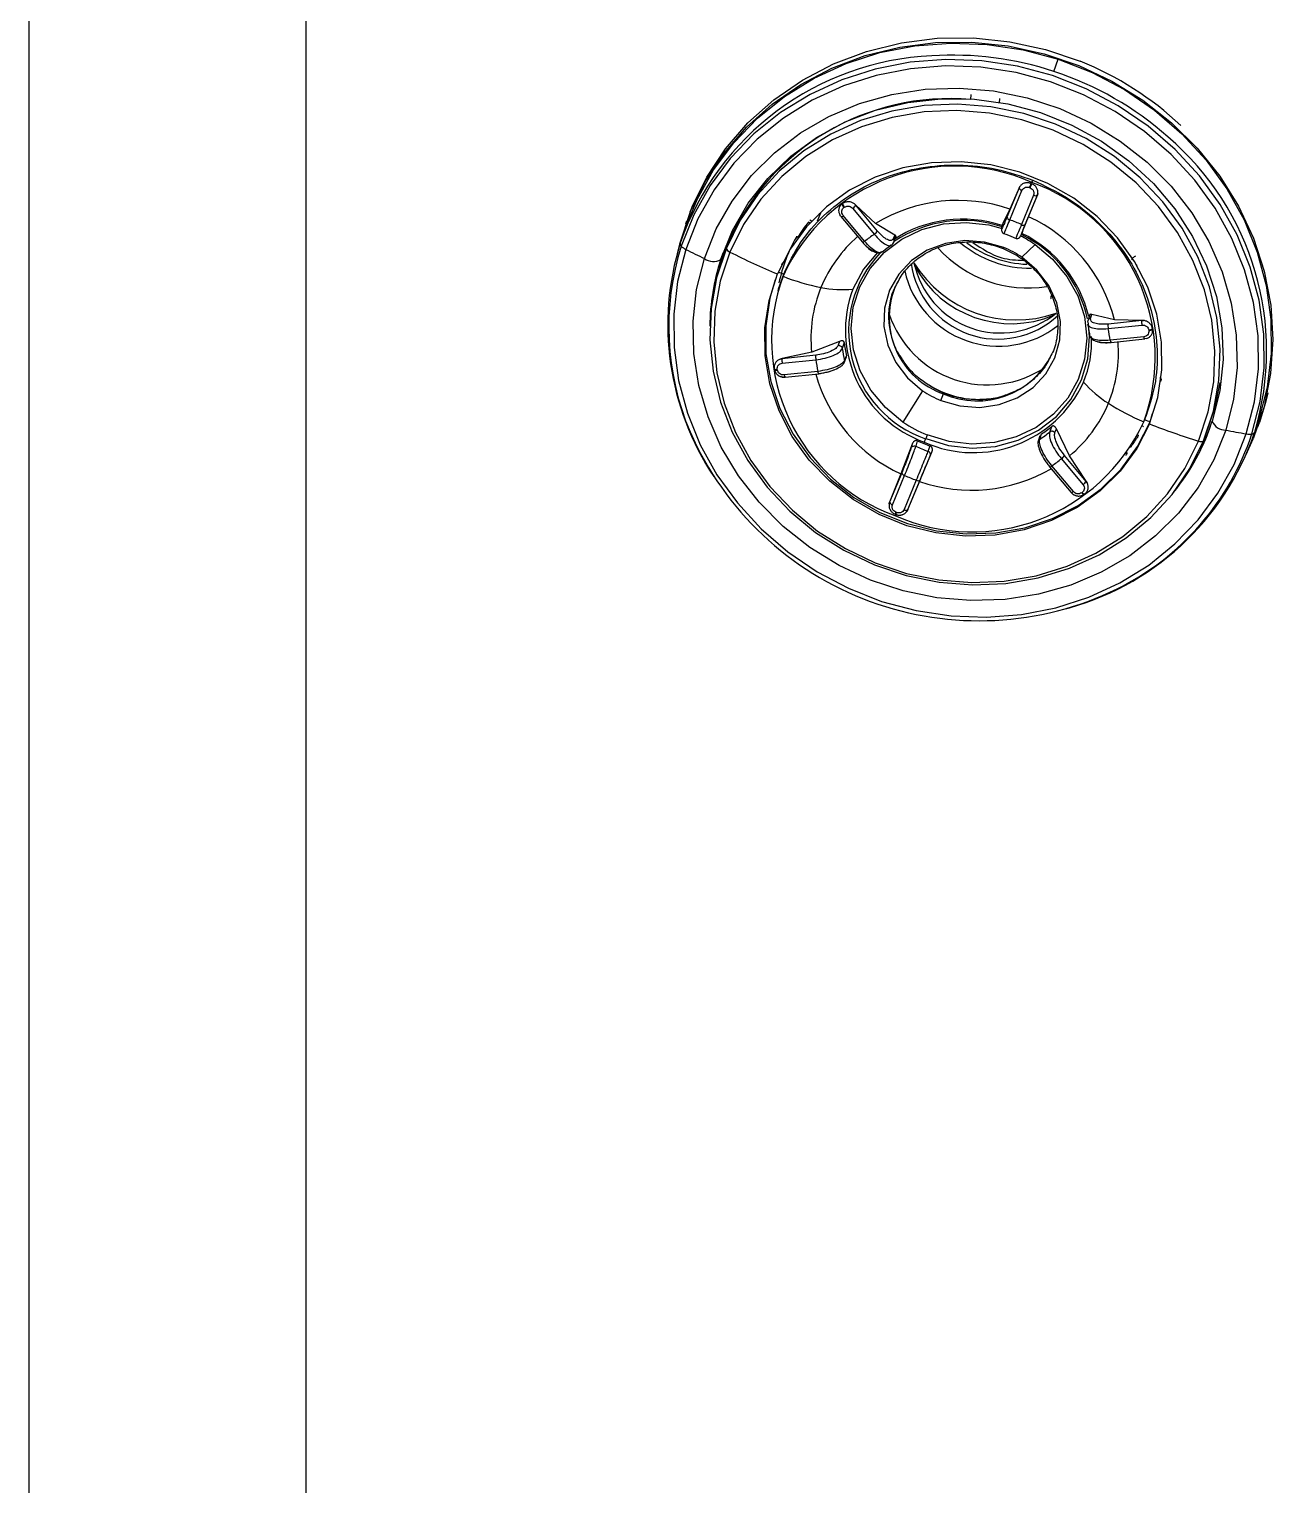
# Model space of a CAD drawing. Extents: x 943 to 1030, y 781 to 934.
# Drawn here: x 1010.348 to 1014.445, y 837.47 to 842.266 of the extents above; entities that cross this region are included whole.
import ezdxf

# ---------------------------------------------------------------- set-up
doc = ezdxf.new("R2010")
doc.units = 0
doc.header["$MEASUREMENT"] = 0
doc.layers.add('1', color=4, linetype='Continuous')

# ---------------------------------------------------------------- blocks, each defined once
blk = doc.blocks.new('AIRA')
at = {"layer": '1', "color": 3, "linetype": 'Continuous', "lineweight": 25}
for p, q in [((70.5465, 38.9603), (70.5608, 39.0005)), ((70.2726, 38.8678), (70.2739, 38.8846)), ((70.3672, 38.8711), (70.3662, 38.8571)), ((70.4316, 38.5769), (70.3917, 38.4799)), ((70.4316, 38.5772), (70.4012, 38.5068)), ((70.4012, 38.4714), (70.4411, 38.5684)), ((70.4342, 38.5818), (70.4316, 38.5772)), ((70.4316, 38.5769), (70.4342, 38.5818)), ((70.4316, 38.5772), (70.4316, 38.5769)), ((70.4663, 38.5779), (70.4681, 38.5771)), ((70.4716, 38.5912), (70.4735, 38.5905)), ((70.4741, 38.5947), (70.4767, 38.602)), ((70.4935, 38.558), (70.4919, 38.5526)), ((70.492, 38.5528), (70.4935, 38.558)), ((69.8487, 38.524), (69.8503, 38.5251)), ((69.8548, 38.5118), (69.8563, 38.513)), ((69.8838, 38.5091), (69.9548, 38.4239)), ((69.8945, 38.52), (69.8901, 38.5239)), ((69.8901, 38.5239), (69.8943, 38.5197)), ((69.8943, 38.5197), (69.8945, 38.52)), ((69.9653, 38.4346), (69.8943, 38.5197)), ((69.9589, 38.4597), (69.8945, 38.52)), ((70.4795, 38.5529), (70.4396, 38.4559)), ((70.452, 38.4556), (70.4919, 38.5526)), ((70.463, 38.4818), (70.492, 38.5528)), ((70.4919, 38.5526), (70.492, 38.5528)), ((69.3366, 38.4672), (69.3332, 38.4577)), ((69.3519, 38.5073), (69.3485, 38.4975)), ((69.7424, 38.461), (69.738, 38.464)), ((69.7477, 38.4667), (69.7427, 38.47)), ((69.7772, 38.494), (69.7665, 38.4666)), ((69.7753, 38.4892), (69.772, 38.4913)), ((69.8443, 38.4837), (69.841, 38.4885)), ((69.8444, 38.4828), (69.9154, 38.3976)), ((69.923, 38.401), (69.852, 38.4861)), ((70.4012, 38.5068), (70.3783, 38.4593)), ((70.4435, 38.433), (70.463, 38.4818)), ((69.337, 38.4564), (69.3227, 38.4162)), ((69.7026, 38.4142), (69.7036, 38.4136)), ((70.0221, 38.4214), (69.9589, 38.4597)), ((70.0221, 38.4214), (70.0172, 38.409)), ((70.0187, 38.3976), (70.026, 38.4162)), ((70.3781, 38.4588), (70.3745, 38.446)), ((70.3749, 38.447), (70.3783, 38.4593)), ((70.4435, 38.433), (70.4384, 38.4214)), ((69.4724, 38.3941), (69.449, 38.3284)), ((69.4675, 38.3779), (69.4724, 38.3941)), ((70.4411, 38.3481), (70.4842, 38.39)), ((69.449, 38.3284), (69.4442, 38.3123)), ((69.4489, 38.3412), (69.4496, 38.3433)), ((69.4559, 38.3616), (69.4496, 38.3433)), ((69.6499, 38.3233), (69.6533, 38.3315)), ((69.9751, 38.3638), (69.9771, 38.364)), ((70.821, 38.3233), (70.8191, 38.3227)), ((69.639, 38.2446), (69.6563, 38.2929)), ((69.639, 38.2446), (69.6368, 38.2375)), ((70.6578, 38.1341), (70.659, 38.1285)), ((70.6613, 38.145), (70.6638, 38.1529)), ((70.6674, 38.1468), (70.6714, 38.1595)), ((70.7461, 38.1422), (70.6714, 38.1595)), ((70.8358, 38.1401), (70.7249, 38.1283)), ((70.8359, 38.1403), (70.7461, 38.1422)), ((70.8359, 38.1403), (70.8358, 38.1401)), ((70.8358, 38.1401), (70.8418, 38.1401)), ((70.8418, 38.1401), (70.8359, 38.1403)), ((70.6649, 38.0869), (70.6666, 38.085)), ((70.7253, 38.1132), (70.8362, 38.125)), ((70.8428, 38.0865), (70.7319, 38.0747)), ((70.7346, 38.0672), (70.8455, 38.079)), ((70.8519, 38.0809), (70.8461, 38.0797)), ((70.8586, 38.1088), (70.8589, 38.1069)), ((70.8712, 38.1134), (70.8715, 38.1115)), ((69.7485, 38.0361), (69.6511, 38.0143)), ((69.84, 38.0711), (69.7485, 38.0361)), ((69.84, 38.0711), (69.8358, 38.0583)), ((69.8555, 38.0669), (69.8494, 38.0481)), ((69.6511, 38.0143), (69.6452, 38.0128)), ((69.6452, 38.0128), (69.651, 38.014)), ((69.7619, 38.0258), (69.651, 38.014)), ((69.651, 38.014), (69.6511, 38.0143)), ((69.6514, 37.9989), (69.7623, 38.0107)), ((69.8562, 38.0029), (69.8624, 38.0186)), ((69.8563, 38.0075), (69.8628, 38.024)), ((69.6251, 37.9808), (69.6255, 37.9789)), ((69.6356, 37.9767), (69.6353, 37.9786)), ((69.6613, 37.9536), (69.6553, 37.9535)), ((69.7689, 37.9723), (69.658, 37.9605)), ((69.6608, 37.9529), (69.7716, 37.9647)), ((70.1138, 37.9085), (70.049, 37.8055)), ((70.5326, 37.7725), (70.5398, 37.7909)), ((70.8438, 37.8097), (70.8466, 37.8166)), ((70.8608, 37.7992), (70.8633, 37.8062)), ((70.8633, 37.8062), (70.8712, 37.8332)), ((71.2004, 37.7506), (71.2147, 37.7908)), ((71.2219, 37.8122), (71.2147, 37.7908)), ((71.2183, 37.7895), (71.2233, 37.8035)), ((70.0965, 37.7437), (70.0913, 37.7256)), ((70.5002, 37.7598), (70.4949, 37.7426)), ((70.5043, 37.7653), (70.499, 37.7483)), ((70.5495, 37.7704), (70.5544, 37.7829)), ((70.5975, 37.6937), (70.5544, 37.7829)), ((70.8213, 37.7549), (70.8189, 37.7564)), ((70.8245, 37.7619), (70.8225, 37.7632)), ((71.0459, 37.7595), (71.0396, 37.744)), ((71.1798, 37.698), (71.203, 37.7496)), ((70.0791, 37.7323), (70.0422, 37.6346)), ((70.0791, 37.7323), (70.0756, 37.72)), ((70.104, 37.6096), (70.1442, 37.7061)), ((70.1318, 37.7092), (70.1393, 37.7265)), ((70.1392, 37.6944), (70.1442, 37.7061)), ((70.6528, 37.61), (70.5818, 37.6951)), ((70.6529, 37.6103), (70.5975, 37.6937)), ((70.7843, 37.6952), (70.7869, 37.7043)), ((70.5318, 37.6582), (70.6028, 37.573)), ((70.6104, 37.5764), (70.5394, 37.6615)), ((70.5712, 37.6845), (70.6422, 37.5993)), ((70.0451, 37.638), (70.0052, 37.5411)), ((70.0422, 37.6346), (70.0053, 37.5414)), ((70.0147, 37.5326), (70.0546, 37.6295)), ((70.093, 37.614), (70.0531, 37.5171)), ((70.0655, 37.5168), (70.1054, 37.6137)), ((70.0657, 37.517), (70.104, 37.6096)), ((70.6529, 37.6103), (70.6528, 37.61)), ((70.6528, 37.61), (70.6561, 37.6051)), ((70.6561, 37.6051), (70.6529, 37.6103)), ((70.6394, 37.5736), (70.6379, 37.5725)), ((70.6463, 37.5671), (70.6478, 37.5683)), ((70.0053, 37.5414), (70.0037, 37.5357)), ((70.0037, 37.5357), (70.0052, 37.5411)), ((70.0052, 37.5411), (70.0053, 37.5414)), ((70.0279, 37.5076), (70.0261, 37.5084)), ((70.0629, 37.5118), (70.0657, 37.517)), ((70.0655, 37.5168), (70.0629, 37.5118)), ((70.0657, 37.517), (70.0655, 37.5168)), ((70.0231, 37.5016), (70.025, 37.5009))]:
    blk.add_line(p, q, dxfattribs=at)
at = {"layer": '1', "color": 3, "linetype": 'Continuous', "lineweight": 25, "flags": 128}
for points in [[(69.337, 38.4564), (69.371, 38.5384), (69.4254, 38.6358), (69.4923, 38.7257), (69.5705, 38.8069), (69.6591, 38.878), (69.7566, 38.9382), (69.8618, 38.9865), (69.9729, 39.0222), (70.0885, 39.0448), (70.2068, 39.0539), (70.3261, 39.0495), (70.4447, 39.0316), (70.5608, 39.0005)], [(69.3485, 38.4975), (69.3977, 38.598), (69.4598, 38.6916), (69.5337, 38.7768), (69.6185, 38.8526), (69.7128, 38.9177), (69.8153, 38.9712), (69.9246, 39.0124), (70.039, 39.0406), (70.1568, 39.0554), (70.2764, 39.0567), (70.396, 39.0443), (70.5138, 39.0185), (70.6281, 38.9797), (70.7373, 38.9284), (70.8398, 38.8653), (70.9341, 38.7915), (71.0187, 38.7078), (71.0925, 38.6157), (71.1544, 38.5164), (71.2035, 38.4114), (71.2391, 38.3021), (71.2606, 38.1903), (71.2677, 38.0775), (71.2604, 37.9654), (71.2388, 37.8555), (71.203, 37.7496)], [(69.3535, 38.5116), (69.4027, 38.612), (69.4647, 38.7056), (69.5387, 38.7909), (69.6234, 38.8666), (69.7178, 38.9317), (69.8203, 38.9852), (69.9296, 39.0264), (70.044, 39.0546), (70.1618, 39.0695), (70.2814, 39.0707), (70.401, 39.0584), (70.5188, 39.0326), (70.6331, 38.9937)], [(71.1987, 37.7662), (71.2259, 37.8735), (71.2391, 37.9837), (71.238, 38.0953), (71.2226, 38.2065), (71.1931, 38.3159), (71.15, 38.4217), (71.0939, 38.5225), (71.0257, 38.6168), (70.9462, 38.7032), (70.8568, 38.7804), (70.7586, 38.8474), (70.6531, 38.9031), (70.5419, 38.9467), (70.4265, 38.9777), (70.3087, 38.9954), (70.1902, 38.9998), (70.0727, 38.9907), (69.9579, 38.9682), (69.8475, 38.9328), (69.743, 38.8848), (69.6461, 38.825), (69.5582, 38.7543), (69.4804, 38.6738), (69.414, 38.5844), (69.3599, 38.4877), (69.319, 38.385)], [(70.5608, 39.0005), (70.6728, 38.9566), (70.7789, 38.9005), (70.8778, 38.8331), (70.9678, 38.7553), (71.0478, 38.6684), (71.1165, 38.5735), (71.173, 38.472), (71.2163, 38.3655), (71.246, 38.2554), (71.2615, 38.1434), (71.2626, 38.0311), (71.2494, 37.9202), (71.2219, 37.8122)], [(71.1802, 37.7665), (71.207, 37.8719), (71.2199, 37.9802), (71.2188, 38.0897), (71.2037, 38.199), (71.1747, 38.3064), (71.1324, 38.4104), (71.0773, 38.5094), (71.0103, 38.602), (70.9322, 38.6869), (70.8444, 38.7628), (70.7479, 38.8285), (70.6443, 38.8833), (70.5351, 38.9261), (70.4217, 38.9565), (70.306, 38.974), (70.1896, 38.9783), (70.0742, 38.9693), (69.9614, 38.9473), (69.8529, 38.9124), (69.7503, 38.8653), (69.6552, 38.8066), (69.5687, 38.7372), (69.4924, 38.658), (69.4271, 38.5703), (69.374, 38.4752), (69.3338, 38.3743)], [(69.3952, 38.344), (69.4344, 38.4415), (69.4865, 38.533), (69.5507, 38.6171), (69.626, 38.6924), (69.7112, 38.7578), (69.8049, 38.8121), (69.9058, 38.8547), (70.0121, 38.8847), (70.1222, 38.9018), (70.2344, 38.9056), (70.3469, 38.896), (70.458, 38.8733), (70.5658, 38.8379), (70.6687, 38.7901), (70.765, 38.7309), (70.8533, 38.6611), (70.9322, 38.5819), (71.0003, 38.4944), (71.0567, 38.4001), (71.1004, 38.3005), (71.1307, 38.1971), (71.1473, 38.0916), (71.1497, 37.9856), (71.138, 37.8807), (71.1124, 37.7788)], [(69.4489, 38.3412), (69.4877, 38.4369), (69.5396, 38.5263), (69.6039, 38.6081), (69.6793, 38.6807), (69.7647, 38.7429), (69.8585, 38.7938), (69.9591, 38.8323), (70.0649, 38.8578), (70.174, 38.87), (70.2845, 38.8685), (70.3946, 38.8535), (70.5024, 38.8251), (70.6059, 38.7839), (70.7036, 38.7306), (70.7936, 38.666), (70.8745, 38.5913), (70.9448, 38.5078), (71.0034, 38.4169), (71.0492, 38.3201), (71.0816, 38.2191), (71.0998, 38.1157), (71.1036, 38.0115), (71.093, 37.9085), (71.0681, 37.8082)], [(71.0396, 37.744), (71.0718, 37.8414), (71.0901, 37.9426), (71.094, 38.0458), (71.0836, 38.1493), (71.059, 38.2512), (71.0206, 38.3499), (70.969, 38.4437), (70.9052, 38.5309), (70.8303, 38.6101), (70.7455, 38.6799), (70.6523, 38.739), (70.5522, 38.7866), (70.4471, 38.8218), (70.3386, 38.8439), (70.2287, 38.8527), (70.1192, 38.8479), (70.012, 38.8296), (69.909, 38.7982), (69.8118, 38.7542), (69.7222, 38.6983), (69.6417, 38.6315), (69.5716, 38.5549), (69.5133, 38.4699), (69.4675, 38.3779)], [(71.0231, 37.7429), (71.0548, 37.8386), (71.0727, 37.938), (71.0766, 38.0393), (71.0663, 38.141), (71.0421, 38.2411), (71.0044, 38.338), (70.9538, 38.4301), (70.8912, 38.5158), (70.8176, 38.5935), (70.7343, 38.662), (70.6428, 38.7202), (70.5445, 38.7669), (70.4412, 38.8014), (70.3347, 38.8232), (70.2268, 38.8318), (70.1193, 38.8271), (70.014, 38.8091), (69.9128, 38.7783), (69.8173, 38.735), (69.7293, 38.6802), (69.6503, 38.6146), (69.5815, 38.5394), (69.5242, 38.4559), (69.4793, 38.3655)], [(70.8608, 37.7992), (70.8887, 37.8863), (70.9022, 37.9769), (70.9011, 38.069), (70.8855, 38.1607), (70.8556, 38.2498), (70.8122, 38.3343), (70.7561, 38.4124), (70.6888, 38.4824), (70.6115, 38.5425), (70.5262, 38.5916), (70.4347, 38.6286), (70.339, 38.6525), (70.2412, 38.6628), (70.1437, 38.6594), (70.0484, 38.6423), (69.9577, 38.6119), (69.8734, 38.5688), (69.7975, 38.5141), (69.7317, 38.4489), (69.6774, 38.3747), (69.6359, 38.2932)], [(69.3485, 38.4975), (69.3128, 38.3916), (69.305, 38.36)], [(70.049, 37.8055), (69.9912, 37.8533), (69.9437, 37.9102), (69.9083, 37.9742), (69.8863, 38.0428), (69.8786, 38.1134), (69.8855, 38.1835), (69.9066, 38.2504), (69.9413, 38.3115), (69.9881, 38.3646), (70.0454, 38.4077), (70.111, 38.4392), (70.1824, 38.4579), (70.257, 38.463), (70.3319, 38.4545), (70.3764, 38.4428)], [(69.3338, 38.3743), (69.307, 38.2689), (69.2941, 38.1607), (69.2952, 38.0511), (69.3103, 37.9418), (69.3392, 37.8344), (69.3816, 37.7304), (69.4366, 37.6314), (69.5037, 37.5388), (69.5817, 37.454), (69.6696, 37.3781), (69.7661, 37.3123), (69.8697, 37.2576), (69.9789, 37.2147), (70.0922, 37.1843), (70.2079, 37.1669), (70.3244, 37.1626), (70.4398, 37.1715), (70.5526, 37.1936), (70.661, 37.2284), (70.7636, 37.2755), (70.8588, 37.3342), (70.9452, 37.4037), (71.0216, 37.4829), (71.0868, 37.5706), (71.1399, 37.6656), (71.1802, 37.7665)], [(69.4675, 38.3779), (69.4353, 38.2805), (69.417, 38.1793), (69.4131, 38.0761), (69.4235, 37.9726), (69.4481, 37.8707), (69.4866, 37.7719), (69.5381, 37.6782), (69.6019, 37.591), (69.6768, 37.5118), (69.7616, 37.442), (69.8548, 37.3828), (69.9549, 37.3352), (70.06, 37.3001), (70.1685, 37.2779), (70.2784, 37.2692), (70.3879, 37.274), (70.4951, 37.2922), (70.5981, 37.3237), (70.6953, 37.3677), (70.7849, 37.4236), (70.8654, 37.4904), (70.9355, 37.5669), (70.9939, 37.6519), (71.0396, 37.744)], [(69.4793, 38.3655), (69.4476, 38.2698), (69.4296, 38.1705), (69.4258, 38.0691), (69.436, 37.9675), (69.4602, 37.8673), (69.4979, 37.7704), (69.5485, 37.6783), (69.6112, 37.5927), (69.6848, 37.5149), (69.7681, 37.4464), (69.8596, 37.3883), (69.9578, 37.3415), (70.0611, 37.307), (70.1676, 37.2853), (70.2756, 37.2767), (70.3831, 37.2814), (70.4884, 37.2993), (70.5896, 37.3302), (70.685, 37.3734), (70.773, 37.4283), (70.8521, 37.4939), (70.9209, 37.5691), (70.9782, 37.6526), (71.0231, 37.7429)], [(70.3811, 38.3802), (70.318, 38.3984), (70.2528, 38.403), (70.1889, 38.394), (70.1294, 38.3717), (70.0772, 38.3373), (70.0351, 38.2924), (70.005, 38.2394), (69.9886, 38.1808), (69.9865, 38.1196), (69.999, 38.0589), (70.0253, 38.0016), (70.0642, 37.9506), (70.1138, 37.9085)], [(70.4842, 38.39), (70.542, 38.3422), (70.5895, 38.2853), (70.6249, 38.2213), (70.6469, 38.1527), (70.6546, 38.082), (70.6477, 38.012), (70.6266, 37.9451), (70.592, 37.884), (70.5451, 37.8309), (70.4878, 37.7878), (70.4222, 37.7563), (70.3508, 37.7376), (70.2762, 37.7324), (70.2013, 37.741), (70.1288, 37.7629)], [(71.1124, 37.7788), (71.0732, 37.6813), (71.0211, 37.5897), (70.9569, 37.5057), (70.8816, 37.4304), (70.7964, 37.365), (70.7026, 37.3106), (70.6018, 37.2681), (70.4955, 37.238), (70.3854, 37.221), (70.2731, 37.2172), (70.1606, 37.2267), (70.0496, 37.2494), (69.9418, 37.2849), (69.8389, 37.3326), (69.7425, 37.3919), (69.6542, 37.4616), (69.5754, 37.5409), (69.5072, 37.6283), (69.4509, 37.7226), (69.4072, 37.8223), (69.3768, 37.9256), (69.3603, 38.0312), (69.3579, 38.1372), (69.3696, 38.242), (69.3952, 38.344)], [(69.9655, 38.3638), (69.9192, 38.309), (69.8837, 38.2435)], [(70.1738, 37.8764), (70.2369, 37.8583), (70.3021, 37.8536), (70.366, 37.8627), (70.4255, 37.8849), (70.4776, 37.9194), (70.5198, 37.9642), (70.5498, 38.0172), (70.5663, 38.0758), (70.5684, 38.137), (70.5559, 38.1978), (70.5296, 38.2551), (70.4907, 38.306), (70.4411, 38.3481)], [(70.8608, 37.7992), (70.8193, 37.7177), (70.765, 37.6435), (70.6992, 37.5783), (70.6233, 37.5236), (70.539, 37.4805), (70.4482, 37.4501), (70.353, 37.433), (70.2554, 37.4296), (70.1577, 37.44), (70.062, 37.4639), (69.9705, 37.5008), (69.8851, 37.5499), (69.8079, 37.6101), (69.7406, 37.68), (69.6845, 37.7581), (69.6411, 37.8427), (69.6112, 37.9318), (69.5955, 38.0234), (69.5945, 38.1156), (69.608, 38.2062), (69.6359, 38.2932)], [(69.6283, 38.2739), (69.6105, 38.2132), (69.597, 38.1226), (69.598, 38.0304), (69.6137, 37.9388), (69.6436, 37.8497), (69.687, 37.7652), (69.743, 37.687), (69.8104, 37.6171), (69.8876, 37.5569), (69.973, 37.5078), (70.0645, 37.4709), (70.1602, 37.447), (70.2579, 37.4366), (70.3555, 37.44), (70.4507, 37.4572), (70.5415, 37.4876), (70.6258, 37.5306), (70.7017, 37.5854), (70.7675, 37.6505), (70.8218, 37.7247), (70.8633, 37.8062)], [(70.124, 37.7507), (70.1993, 37.728), (70.2771, 37.7194), (70.3545, 37.7252), (70.4284, 37.7452), (70.4961, 37.7786), (70.5549, 37.8241), (70.6026, 37.88), (70.6374, 37.9441), (70.6578, 38.014), (70.6632, 38.087), (70.6614, 38.1128)], [(70.9001, 37.9476), (70.8981, 37.9398), (70.898, 37.9395)], [(71.0459, 37.7595), (71.0778, 37.8556), (71.0936, 37.9352)], [(71.2515, 37.9013), (71.2437, 37.8696), (71.2233, 37.8035)], [(70.0232, 37.5019), (70.0231, 37.5016), (70.0232, 37.5017), (70.0234, 37.5021), (70.0237, 37.5029), (70.0242, 37.5039), (70.0247, 37.5052), (70.0254, 37.5067), (70.0261, 37.5084)]]:
    blk.add_lwpolyline(points, dxfattribs=at)
at = {"layer": '1', "color": 3, "linetype": 'Continuous', "lineweight": 25}
for centre, radius, start, end in [((70.1848, 38.0919), 0.9206, 92.5526, 160.7944), ((70.2135, 37.9529), 1.061, 71.7078, 93.7674), ((70.2367, 38.0069), 1.0635, 46.8103, 68.113), ((70.2147, 37.9486), 1.0647, 48.3772, 71.8426), ((70.2027, 38.0732), 0.7976, 84.97, 156.2802), ((70.3198, 38.0393), 0.9273, 343.2409, 49.5043), ((70.2205, 38.0252), 0.6235, 65.9968, 155.2948), ((70.4433, 38.5805), 0.0123, 196.8914, 259.3152), ((70.0026, 38.7696), 0.5018, 337.5299, 339.1749), ((70.0044, 38.7689), 0.5018, 337.5299, 339.1749), ((70.2667, 38.0176), 0.6133, 339.8675, 70.2327), ((69.8718, 38.5279), 0.0235, 189.5944, 223.2988), ((69.8734, 38.529), 0.0235, 189.5944, 223.2988), ((69.8643, 38.5389), 0.0356, 303.1902, 327.4438), ((70.2302, 38.0116), 0.5238, 70.9526, 121.1953), ((70.4859, 38.5622), 0.0114, 235.4553, 301.6532), ((70.182, 38.1111), 0.5671, 141.5272, 147.6981), ((69.8473, 38.4876), 0.00492, 233.4105, 342.141), ((70.2456, 38.0562), 0.4174, 71.7724, 123.1114), ((70.2475, 38.0612), 0.4082, 71.6695, 123.7069), ((70.4034, 38.4835), 0.0123, 196.8893, 259.3162), ((70.2218, 37.9712), 0.5314, 65.8034, 70.2693), ((70.2471, 38.014), 0.5152, 14.41, 65.2246), ((70.1849, 38.144), 0.5574, 151.0843, 167.5232), ((69.6977, 38.407), 0.00874, 55.4267, 88.4277), ((70.1913, 38.0786), 0.446, 130.7995, 157.5204), ((70.2035, 38.0455), 0.4528, 123.3137, 128.2825), ((69.9353, 38.4538), 0.0356, 303.1899, 327.4445), ((70.2482, 38.0443), 0.4186, 55.6795, 63.2811), ((70.264, 38.062), 0.4013, 11.9287, 64.1214), ((70.446, 38.4653), 0.0114, 235.4541, 301.6556), ((70.2619, 38.0566), 0.411, 13.6147, 64.2128), ((70.1765, 38.1259), 0.902, 162.66, 213.6916), ((70.1571, 38.1181), 0.8795, 162.3409, 203.0844), ((69.3257, 38.3929), 0.0104, 169.4024, 229.6945), ((69.3565, 38.4215), 0.0524, 224.2382, 244.2912), ((70.2172, 40.0864), 1.9266, 242.7064, 244.7436), ((69.4835, 38.3813), 0.0163, 191.8744, 254.8788), ((70.5028, 40.3768), 2.2568, 243.0279, 247.4085), ((69.9162, 38.4061), 0.00849, 264.6267, 323.0733), ((70.4609, 38.6456), 0.3987, 222.2291, 278.9029), ((70.4685, 38.6671), 0.3551, 229.7041, 270.6649), ((70.471, 38.6741), 0.3492, 232.7709, 267.7015), ((70.3623, 38.3872), 0.0201, 327.928, 339.5857), ((70.263, 38.0872), 0.3159, 55.6904, 68.0503), ((69.4242, 38.3835), 0.049, 233.7627, 300.3269), ((70.1502, 38.1139), 0.7372, 162.0396, 179.44), ((70.1486, 38.1164), 0.7349, 162.0179, 177.0821), ((70.2437, 38.1043), 0.3734, 136.1002, 251.2987), ((70.362, 38.3668), 0.2883, 187.7362, 313.1444), ((70.37, 38.3893), 0.2906, 191.8115, 309.1525), ((70.4224, 38.5372), 0.3956, 211.6213, 289.3427), ((70.406, 38.4909), 0.3615, 208.2698, 292.6942), ((70.2299, 38.0747), 0.6133, 159.8675, 250.2327), ((70.5025, 40.3738), 2.2464, 247.3766, 247.8706), ((69.9066, 38.9152), 0.6782, 248.1451, 259.1774), ((70.3635, 38.371), 0.3157, 192.2589, 308.4035), ((70.1882, 38.0813), 0.4421, 157.6991, 185.8785), ((69.85, 38.592), 0.3502, 258.334, 275.5221), ((70.2521, 38.1084), 0.3924, 159.8611, 250.2391), ((70.2709, 38.1502), 0.2671, 158.4391, 250.5934), ((70.3271, 38.2685), 0.3407, 198.4972, 304.0733), ((70.7669, 38.1219), 0.0425, 171.3782, 191.7924), ((70.8778, 38.1337), 0.0425, 171.3788, 191.7921), ((70.3156, 38.0715), 0.3551, 337.7096, 2.5708), ((70.2911, 38.0193), 0.4442, 7.1705, 12.2032), ((70.8468, 38.0842), 0.00461, 150.0802, 261.6465), ((70.8578, 38.1302), 0.0214, 272.0409, 308.5456), ((70.8581, 38.1283), 0.0214, 272.0409, 308.5456), ((70.2201, 38.0905), 0.3731, 186.5274, 192.8461), ((70.2263, 38.1081), 0.3731, 186.345, 193.0287), ((70.2926, 38.1504), 0.2753, 246.3433, 333.8972), ((70.3173, 38.0349), 0.4417, 337.693, 4.508), ((70.7437, 38.0748), 0.0119, 180.2913, 219.7294), ((69.6931, 38.0076), 0.0425, 171.3788, 191.7921), ((69.804, 38.0194), 0.0425, 171.3782, 191.7924), ((70.2031, 38.0662), 0.4442, 187.1705, 192.2032), ((69.632, 37.9879), 0.00989, 225.8563, 289.2893), ((69.6323, 37.986), 0.00989, 225.8563, 289.2893), ((69.6699, 37.9605), 0.0119, 180.2916, 219.729), ((70.2586, 38.103), 0.5161, 195.6674, 245.2034), ((69.7754, 37.9706), 0.00667, 165.5003, 238.9969), ((70.2817, 38.1036), 0.399, 246.0031, 335.2886), ((70.3024, 38.1988), 0.3191, 235.6126, 276.8995), ((70.9276, 38.1875), 0.3784, 221.4871, 237.8021), ((70.2919, 38.1694), 0.3159, 235.6904, 248.0503), ((69.4429, 38.1698), 0.7876, 338.1328, 339.8388), ((70.1732, 37.9025), 0.00986, 334.9487, 351.9936), ((70.3135, 38.038), 0.4464, 309.5199, 337.5129), ((71.1043, 38.4507), 0.6954, 237.0335, 247.8827), ((70.2761, 38.0671), 0.6235, 245.9968, 335.2948), ((70.2858, 38.1524), 0.42, 235.6904, 248.0503), ((70.2999, 38.0861), 0.3804, 302.4987, 309.0976), ((70.8347, 37.7881), 0.0065, 12.1581, 66.6719), ((71.6779, 39.8953), 2.2423, 248.2021, 248.6966), ((71.6718, 39.8749), 2.2285, 248.6576, 253.0752), ((70.3687, 38.0361), 0.7356, 321.0499, 341.9592), ((70.3719, 38.037), 0.7329, 326.5155, 340.4717), ((71.112, 37.8261), 0.0474, 202.1806, 270.4889), ((70.2994, 38.1892), 1.0384, 203.6143, 296.014), ((70.2846, 38.1485), 0.4463, 245.0708, 251.0019), ((74.2544, 36.1257), 4.4386, 158.5255, 158.6853), ((75.0615, 35.8083), 5.3058, 158.3843, 158.5262), ((70.2937, 38.0685), 0.3804, 302.6787, 308.9173), ((70.3545, 38.0608), 0.9007, 283.8708, 341.2958), ((70.3663, 38.0423), 0.877, 296.2956, 341.6508), ((70.3429, 38.0573), 0.566, 323.6404, 327.7013), ((71.0306, 37.7558), 0.0149, 239.8997, 307.2533), ((71.4943, 39.7045), 1.9632, 258.7801, 260.7919), ((71.1903, 37.82), 0.0544, 259.2974, 278.832), ((71.198, 37.7772), 0.011, 273.4796, 331.3703), ((70.2783, 38.1308), 0.4463, 245.2327, 250.84), ((70.5517, 37.7143), 0.0356, 303.1899, 327.4445), ((70.7801, 37.6984), 0.00534, 355.6204, 27.2226), ((70.7791, 37.6947), 0.0124, 34.2702, 49.6132), ((70.275, 38.1055), 0.5245, 250.9711, 300.0269), ((70.5347, 37.663), 0.00492, 233.4044, 342.1454), ((70.2907, 38.0399), 0.4528, 303.3137, 308.2825), ((70.0569, 37.6416), 0.0123, 196.8892, 259.3162), ((70.2724, 38.1142), 0.5314, 245.8034, 250.2693), ((70.0995, 37.6234), 0.0114, 235.4542, 301.6555), ((70.6227, 37.6292), 0.0356, 303.1902, 327.4438), ((70.6036, 37.5815), 0.00849, 264.6274, 323.0726), ((70.6465, 37.5767), 0.00962, 206.2045, 268.6547), ((70.6478, 37.5776), 0.00924, 205.3144, 270.9482), ((70.017, 37.5447), 0.0123, 196.8914, 259.3152), ((69.9609, 37.5327), 0.0716, 333.606, 339.4922), ((70.0596, 37.5264), 0.0114, 235.4553, 301.6532)]:
    blk.add_arc(centre, radius, start, end, dxfattribs=at)
for points, knots in [([(68.0823, 44.0405), (68.0823, 43.8675), (68.0823, 43.5215), (68.0823, 42.9991), (68.0823, 42.4774), (68.0823, 42.0402), (68.0823, 41.6874), (68.0823, 41.4176), (68.0823, 41.149), (68.0823, 40.8816), (68.0823, 40.6155), (68.0823, 40.3843), (68.0823, 40.1875), (68.0823, 40.0247), (68.0823, 39.8624), (68.0823, 39.7078), (68.0824, 39.5739), (68.0824, 39.4533), (68.0824, 39.3261), (68.0824, 39.1667), (68.0823, 38.9701), (68.0823, 38.7467), (68.0823, 38.5203), (68.0823, 38.2574), (68.0823, 37.9713), (68.0823, 37.662), (68.0823, 37.3849), (68.0823, 37.1397), (68.0823, 36.9258), (68.0823, 36.7484), (68.0823, 36.5865), (68.0823, 36.4195), (68.0823, 36.2216), (68.0823, 35.9916), (68.0822, 35.7801), (68.0822, 35.601), (68.0822, 35.4697), (68.0822, 35.3498), (68.0822, 35.2413), (68.0822, 35.144), (68.0822, 35.0581), (68.0822, 34.9552), (68.0822, 34.8157), (68.0822, 34.6202), (68.0822, 34.3939), (68.0822, 34.1414), (68.0822, 33.8803), (68.0823, 33.687), (68.0823, 33.5725), (68.0823, 33.5349), (68.0823, 33.4969), (68.0823, 33.4584), (68.0823, 33.4195), (68.0823, 33.3683), (68.0823, 33.2914), (68.0823, 33.1844), (68.0823, 33.0496), (68.0823, 32.8909), (68.0823, 32.7031), (68.0823, 32.4963), (68.0823, 32.2727), (68.0823, 32.1024), (68.0823, 31.9847), (68.0823, 31.9268), (68.0823, 31.8678), (68.0823, 31.8076), (68.0823, 31.7462), (68.0822, 31.6836), (68.0822, 31.521), (68.0822, 31.2472), (68.0822, 30.8502), (68.0823, 30.4178), (68.0823, 30.1156), (68.0823, 29.959)], [0, 0, 0, 0, 0.034549, 0.069099, 0.103651, 0.138202, 0.156302, 0.174403, 0.192505, 0.210605, 0.228706, 0.246807, 0.258016, 0.269225, 0.280434, 0.291643, 0.301367, 0.308342, 0.316839, 0.327989, 0.341794, 0.358253, 0.375213, 0.38986, 0.414279, 0.43647, 0.456434, 0.47417, 0.489679, 0.502961, 0.512871, 0.52506, 0.539527, 0.556273, 0.575616, 0.586111, 0.595776, 0.604611, 0.612615, 0.61979, 0.626134, 0.631649, 0.642587, 0.657041, 0.67501, 0.692821, 0.713112, 0.73302, 0.735769, 0.738551, 0.741367, 0.744215, 0.747096, 0.75001, 0.755572, 0.764178, 0.773758, 0.785485, 0.79936, 0.815382, 0.831257, 0.848795, 0.852961, 0.85721, 0.861544, 0.865961, 0.870461, 0.875046, 0.879714, 0.90618, 0.935049, 0.966322, 1, 1, 1, 1]), ([(67.1708, 30.2758), (67.1708, 31.003), (67.1708, 32.4575), (67.1708, 34.2121), (67.1708, 35.5361), (67.1708, 36.4207), (67.1708, 37.3137), (67.1708, 38.217), (67.1708, 38.828), (67.1708, 39.1335)], [0, 0, 0, 0, 0.2500053, 0.500008, 0.60001, 0.7000117, 0.8000094, 0.9000056, 1, 1, 1, 1]), ([(70.4716, 38.5912), (70.4681, 38.5923), (70.4612, 38.5943), (70.4504, 38.5931), (70.4407, 38.589), (70.4364, 38.5842), (70.4342, 38.5818)], [0, 0, 0, 0, 0.247558, 0.500834, 0.753648, 1, 1, 1, 1]), ([(70.4411, 38.5684), (70.4424, 38.5707), (70.4452, 38.5754), (70.4523, 38.5789), (70.4597, 38.5798), (70.4641, 38.5785), (70.4663, 38.5779)], [0, 0, 0, 0, 0.2794856, 0.5590017, 0.7794153, 1, 1, 1, 1]), ([(70.4681, 38.5771), (70.4707, 38.5757), (70.4758, 38.5729), (70.4799, 38.566), (70.4812, 38.559), (70.4801, 38.5549), (70.4795, 38.5529)], [0, 0, 0, 0, 0.2796579, 0.5592269, 0.7795818, 1, 1, 1, 1]), ([(70.4934, 38.558), (70.4936, 38.5611), (70.4939, 38.5676), (70.4899, 38.5772), (70.4831, 38.5855), (70.4766, 38.5888), (70.4735, 38.5905)], [0, 0, 0, 0, 0.246603, 0.499388, 0.752586, 1, 1, 1, 1]), ([(70.4904, 38.5511), (70.4914, 38.5532), (70.4934, 38.5572), (70.4937, 38.5617), (70.4938, 38.5639)], [0, 0, 0, 0, 0.503368, 1, 1, 1, 1]), ([(69.8487, 38.524), (69.8462, 38.5218), (69.8411, 38.5172), (69.8374, 38.5077), (69.837, 38.4976), (69.8397, 38.4915), (69.841, 38.4885)], [0, 0, 0, 0, 0.247675, 0.501043, 0.753791, 1, 1, 1, 1]), ([(69.852, 38.4861), (69.8504, 38.4885), (69.8474, 38.4932), (69.8474, 38.501), (69.85, 38.5075), (69.8532, 38.5104), (69.8548, 38.5118)], [0, 0, 0, 0, 0.2794856, 0.5590017, 0.7794153, 1, 1, 1, 1]), ([(69.8901, 38.5239), (69.8871, 38.5258), (69.8811, 38.5295), (69.8702, 38.5313), (69.8593, 38.5303), (69.8532, 38.5268), (69.8503, 38.5251)], [0, 0, 0, 0, 0.24664, 0.499524, 0.752684, 1, 1, 1, 1]), ([(69.8563, 38.513), (69.8588, 38.5143), (69.8637, 38.5169), (69.872, 38.5166), (69.879, 38.5138), (69.8822, 38.5107), (69.8838, 38.5091)], [0, 0, 0, 0, 0.279658, 0.559227, 0.779582, 1, 1, 1, 1]), ([(70.3917, 38.4799), (70.3887, 38.4728), (70.3827, 38.4585), (70.3765, 38.4452), (70.3733, 38.44), (70.3743, 38.4447), (70.3749, 38.447)], [0, 0, 0, 0, 0.2497753, 0.5001399, 0.7504501, 1, 1, 1, 1]), ([(70.3814, 38.4266), (70.3814, 38.4266), (70.381, 38.4246), (70.3841, 38.4311), (70.3907, 38.446), (70.3977, 38.4629), (70.4012, 38.4714)], [0, 0, 0, 0, 0.004015, 0.335984, 0.667975, 1, 1, 1, 1]), ([(69.6978, 38.414), (69.698, 38.4137), (69.6983, 38.4132), (69.6991, 38.4126), (69.6994, 38.4123)], [0, 0, 0, 0, 0.540282, 1, 1, 1, 1]), ([(69.9548, 38.4239), (69.9614, 38.4166), (69.9747, 38.4018), (69.9931, 38.389), (70.0057, 38.3846), (70.0092, 38.3883), (70.0103, 38.3894)], [0, 0, 0, 0, 0.292672, 0.585314, 0.877936, 1, 1, 1, 1]), ([(70.0172, 38.409), (70.0153, 38.4065), (70.0114, 38.4015), (69.9984, 38.405), (69.9823, 38.4159), (69.971, 38.4284), (69.9653, 38.4346)], [0, 0, 0, 0, 0.249817, 0.500222, 0.750496, 1, 1, 1, 1]), ([(70.0223, 38.4116), (70.023, 38.412), (70.0242, 38.4129), (70.0255, 38.4143), (70.0262, 38.4156), (70.0265, 38.4175), (70.0256, 38.4197), (70.0233, 38.4208), (70.0221, 38.4214)], [0, 0, 0, 0, 0.094256, 0.1905759, 0.2984619, 0.4248068, 0.7017308, 1, 1, 1, 1]), ([(70.3745, 38.4459), (70.374, 38.4438), (70.3732, 38.4394), (70.3744, 38.4334), (70.3773, 38.4287), (70.3799, 38.4274), (70.3813, 38.4267)], [0, 0, 0, 0, 0.2413968, 0.4937061, 0.7492595, 1, 1, 1, 1]), ([(70.38, 38.427), (70.391, 38.4229), (70.405, 38.4178), (70.4186, 38.4116), (70.4216, 38.4102)], [0, 0, 0, 0, 0.779463, 1, 1, 1, 1]), ([(70.4396, 38.4559), (70.436, 38.4475), (70.429, 38.4305), (70.4225, 38.4156), (70.4195, 38.409), (70.4204, 38.4108), (70.4204, 38.4109)], [0, 0, 0, 0, 0.331614, 0.663196, 0.994754, 1, 1, 1, 1]), ([(70.4205, 38.4109), (70.4219, 38.4104), (70.4248, 38.4096), (70.4302, 38.4112), (70.4352, 38.4152), (70.4373, 38.4193), (70.4383, 38.4212)], [0, 0, 0, 0, 0.251585, 0.508456, 0.760854, 1, 1, 1, 1]), ([(70.4384, 38.4214), (70.4375, 38.4192), (70.4355, 38.4149), (70.4377, 38.4205), (70.4431, 38.4341), (70.449, 38.4485), (70.452, 38.4556)], [0, 0, 0, 0, 0.249816, 0.500222, 0.750495, 1, 1, 1, 1]), ([(69.9154, 38.3979), (69.9211, 38.3917), (69.928, 38.384), (69.9351, 38.3792), (69.9364, 38.3783)], [0, 0, 0, 0, 0.811021, 1, 1, 1, 1]), ([(69.978, 38.3662), (69.977, 38.365), (69.974, 38.3615), (69.9613, 38.3661), (69.9429, 38.3789), (69.9296, 38.3936), (69.923, 38.401)], [0, 0, 0, 0, 0.140777, 0.427162, 0.713567, 1, 1, 1, 1]), ([(69.926, 38.3873), (69.928, 38.3851), (69.9355, 38.3769), (69.9455, 38.3695), (69.9508, 38.3683), (69.9525, 38.3679)], [0, 0, 0, 0, 0.1961293, 0.7425931, 1, 1, 1, 1]), ([(69.9364, 38.3783), (69.9409, 38.375), (69.9512, 38.3672), (69.9646, 38.362), (69.9708, 38.3632), (69.9733, 38.3637)], [0, 0, 0, 0, 0.308149, 0.716427, 1, 1, 1, 1]), ([(69.9783, 38.3645), (69.9867, 38.3711), (69.9976, 38.3794), (70.0092, 38.387), (70.0117, 38.3886)], [0, 0, 0, 0, 0.77936, 1, 1, 1, 1]), ([(70.0093, 38.3874), (70.0115, 38.3887), (70.0159, 38.3914), (70.0183, 38.3965), (70.0195, 38.3991)], [0, 0, 0, 0, 0.495594, 1, 1, 1, 1]), ([(70.019, 38.3993), (70.0188, 38.3983), (70.0183, 38.3966), (70.0168, 38.3947), (70.0157, 38.3938), (70.0151, 38.3933)], [0, 0, 0, 0, 0.4066615, 0.7032117, 1, 1, 1, 1]), ([(70.0172, 38.409), (70.0176, 38.4083), (70.0185, 38.4071), (70.0195, 38.4043), (70.0199, 38.4015), (70.0192, 38.3997), (70.019, 38.3993)], [0, 0, 0, 0, 0.215126, 0.430081, 0.862425, 1, 1, 1, 1]), ([(70.0229, 38.2478), (70.0302, 38.2626), (70.0455, 38.2936), (70.082, 38.333), (70.1276, 38.3656), (70.1802, 38.3879), (70.2372, 38.3993), (70.296, 38.399), (70.3439, 38.3897), (70.3708, 38.3797), (70.3793, 38.3766)], [0, 0, 0, 0, 0.124262, 0.261002, 0.397372, 0.53321, 0.668524, 0.803412, 0.937993, 1, 1, 1, 1]), ([(70.2792, 38.3972), (70.31, 38.3766), (70.3617, 38.342), (70.4224, 38.339), (70.4469, 38.3377)], [0, 0, 0, 0, 0.59611, 1, 1, 1, 1]), ([(70.3793, 38.3766), (70.3883, 38.3726), (70.4151, 38.3609), (70.4562, 38.3339), (70.4979, 38.2934), (70.5301, 38.2461), (70.5514, 38.1943), (70.5613, 38.1399), (70.5578, 38.0859), (70.5499, 38.0484), (70.5403, 38.0313), (70.5395, 38.0299)], [0, 0, 0, 0, 0.065262, 0.196266, 0.327416, 0.458666, 0.590177, 0.722127, 0.854663, 0.98781, 1, 1, 1, 1]), ([(70.815, 38.3513), (70.8137, 38.3508), (70.8112, 38.3499), (70.808, 38.3477), (70.8054, 38.3448), (70.8038, 38.3423), (70.8033, 38.3406), (70.8032, 38.3401)], [0, 0, 0, 0, 0.228954, 0.457801, 0.686684, 0.915548, 1, 1, 1, 1]), ([(70.0423, 38.0202), (70.0395, 38.0242), (70.0257, 38.0436), (70.0115, 38.0836), (70.0009, 38.1377), (70.0046, 38.1918), (70.0124, 38.2292), (70.0221, 38.2464), (70.0229, 38.2478)], [0, 0, 0, 0, 0.058776, 0.287435, 0.516858, 0.747301, 0.978805, 1, 1, 1, 1]), ([(70.5406, 38.2251), (70.5391, 38.2229), (70.5361, 38.2185), (70.5354, 38.2136), (70.537, 38.2115), (70.5375, 38.2108)], [0, 0, 0, 0, 0.409887, 0.819638, 1, 1, 1, 1]), ([(70.6573, 38.1289), (70.6595, 38.1185), (70.6622, 38.1051), (70.6639, 38.0917), (70.6642, 38.0887)], [0, 0, 0, 0, 0.779541, 1, 1, 1, 1]), ([(70.6618, 38.1447), (70.661, 38.144), (70.6594, 38.1426), (70.658, 38.1399), (70.6574, 38.1369), (70.6577, 38.135), (70.6578, 38.1341)], [0, 0, 0, 0, 0.259419, 0.518943, 0.768457, 1, 1, 1, 1]), ([(70.659, 38.1285), (70.6591, 38.1267), (70.6594, 38.1211), (70.6725, 38.115), (70.6954, 38.1112), (70.7153, 38.1125), (70.7253, 38.1132)], [0, 0, 0, 0, 0.138421, 0.425591, 0.712781, 1, 1, 1, 1]), ([(70.6674, 38.1468), (70.6664, 38.1466), (70.6644, 38.1463), (70.6627, 38.1452), (70.6618, 38.1447)], [0, 0, 0, 0, 0.481432, 1, 1, 1, 1]), ([(70.6714, 38.1595), (70.6701, 38.16), (70.6675, 38.1608), (70.6652, 38.1599), (70.664, 38.1584), (70.6635, 38.157), (70.6634, 38.1551), (70.6637, 38.1536), (70.6638, 38.1529)], [0, 0, 0, 0, 0.2982634, 0.575128, 0.7015064, 0.8094147, 0.9057447, 1, 1, 1, 1]), ([(70.7249, 38.1283), (70.7164, 38.1277), (70.6995, 38.1267), (70.6796, 38.1302), (70.6672, 38.1371), (70.6673, 38.1435), (70.6674, 38.1468)], [0, 0, 0, 0, 0.249775, 0.50014, 0.75045, 1, 1, 1, 1]), ([(70.8712, 38.1134), (70.8703, 38.1167), (70.8684, 38.1233), (70.8613, 38.1316), (70.8522, 38.1378), (70.8452, 38.1394), (70.8418, 38.1401)], [0, 0, 0, 0, 0.247558, 0.500834, 0.753648, 1, 1, 1, 1]), ([(70.7319, 38.0747), (70.7219, 38.0741), (70.702, 38.0728), (70.6788, 38.0766), (70.6642, 38.0837), (70.6646, 38.0903), (70.6648, 38.0936)], [0, 0, 0, 0, 0.25003, 0.500035, 0.750022, 1, 1, 1, 1]), ([(70.6678, 38.0836), (70.6694, 38.0815), (70.6732, 38.0762), (70.6871, 38.0704), (70.7005, 38.0687), (70.7064, 38.0679)], [0, 0, 0, 0, 0.2715153, 0.6794823, 1, 1, 1, 1]), ([(70.8362, 38.125), (70.8391, 38.1249), (70.8449, 38.1249), (70.852, 38.1206), (70.8568, 38.115), (70.858, 38.1108), (70.8586, 38.1088)], [0, 0, 0, 0, 0.2794856, 0.5590017, 0.7794153, 1, 1, 1, 1]), ([(70.8589, 38.1069), (70.859, 38.1042), (70.8592, 38.0987), (70.8551, 38.0921), (70.8493, 38.0879), (70.8449, 38.087), (70.8428, 38.0865)], [0, 0, 0, 0, 0.279658, 0.559227, 0.779582, 1, 1, 1, 1]), ([(70.8519, 38.0809), (70.855, 38.0821), (70.8613, 38.0845), (70.8681, 38.0921), (70.8721, 38.1014), (70.8717, 38.1082), (70.8715, 38.1115)], [0, 0, 0, 0, 0.246603, 0.499388, 0.752586, 1, 1, 1, 1]), ([(69.8358, 38.0583), (69.8337, 38.0548), (69.8296, 38.0479), (69.8117, 38.0379), (69.7881, 38.0297), (69.7706, 38.0271), (69.7619, 38.0258)], [0, 0, 0, 0, 0.249817, 0.500222, 0.750496, 1, 1, 1, 1]), ([(69.7623, 38.0107), (69.7726, 38.0122), (69.7931, 38.0152), (69.8209, 38.0244), (69.8421, 38.0358), (69.8469, 38.044), (69.8494, 38.0481)], [0, 0, 0, 0, 0.25003, 0.500035, 0.750022, 1, 1, 1, 1]), ([(69.8358, 38.0583), (69.8366, 38.0583), (69.8381, 38.0583), (69.8412, 38.0576), (69.8448, 38.0558), (69.8475, 38.0529), (69.8489, 38.0502), (69.8492, 38.0488), (69.8494, 38.0481)], [0, 0, 0, 0, 0.124722, 0.249344, 0.5, 0.750656, 0.875278, 1, 1, 1, 1]), ([(69.8555, 38.0669), (69.8553, 38.0676), (69.8551, 38.0691), (69.854, 38.0708), (69.8524, 38.0721), (69.8496, 38.0731), (69.8454, 38.0733), (69.8418, 38.0718), (69.84, 38.0711)], [0, 0, 0, 0, 0.0942208, 0.1904847, 0.2982826, 0.4245037, 0.7016106, 1, 1, 1, 1]), ([(70.5395, 38.0299), (70.5322, 38.0151), (70.5169, 37.9841), (70.4802, 37.9449), (70.4409, 37.9153), (70.412, 37.9042), (70.4009, 37.8999)], [0, 0, 0, 0, 0.257765, 0.541415, 0.824298, 1, 1, 1, 1]), ([(70.6875, 38.0714), (70.6887, 38.0707), (70.6934, 38.068), (70.7102, 38.0663), (70.7269, 38.0673), (70.7352, 38.0679)], [0, 0, 0, 0, 0.1445822, 0.5729497, 1, 1, 1, 1]), ([(70.7064, 38.0679), (70.7078, 38.0677), (70.7162, 38.0662), (70.7264, 38.0669), (70.7349, 38.0675)], [0, 0, 0, 0, 0.16736, 1, 1, 1, 1]), ([(69.6452, 38.0128), (69.642, 38.0113), (69.6356, 38.0083), (69.6286, 38.0004), (69.6245, 37.991), (69.6249, 37.9842), (69.6251, 37.9808)], [0, 0, 0, 0, 0.246603, 0.499388, 0.752586, 1, 1, 1, 1]), ([(69.6353, 37.9786), (69.6352, 37.9813), (69.635, 37.9867), (69.6391, 37.9933), (69.6449, 37.9976), (69.6493, 37.9985), (69.6514, 37.9989)], [0, 0, 0, 0, 0.279658, 0.559227, 0.779582, 1, 1, 1, 1]), ([(69.8563, 38.0075), (69.8538, 38.004), (69.8487, 37.997), (69.8275, 37.986), (69.7997, 37.9768), (69.7792, 37.9738), (69.7689, 37.9723)], [0, 0, 0, 0, 0.249978, 0.499965, 0.74997, 1, 1, 1, 1]), ([(69.7705, 37.9649), (69.7754, 37.9655), (69.7849, 37.9667), (69.804, 37.9709), (69.8262, 37.9781), (69.8431, 37.987), (69.8521, 37.9946), (69.8543, 37.9984), (69.8553, 38.0003)], [0, 0, 0, 0, 0.125578, 0.248821, 0.493286, 0.741432, 0.868947, 1, 1, 1, 1]), ([(69.8522, 37.9967), (69.853, 37.9974), (69.8546, 37.9988), (69.8561, 38.0016), (69.8567, 38.0046), (69.8564, 38.0066), (69.8563, 38.0075)], [0, 0, 0, 0, 0.259419, 0.518943, 0.768457, 1, 1, 1, 1]), ([(69.8608, 38.0147), (69.8612, 38.0153), (69.862, 38.0167), (69.8628, 38.0191), (69.8632, 38.0217), (69.8629, 38.0232), (69.8628, 38.024)], [0, 0, 0, 0, 0.237069, 0.512876, 0.759089, 1, 1, 1, 1]), ([(70.145, 37.9208), (70.1322, 37.9285), (70.1026, 37.9463), (70.0674, 37.9806), (70.0498, 38.0083), (70.0423, 38.0202)], [0, 0, 0, 0, 0.305043, 0.703754, 1, 1, 1, 1]), ([(69.6255, 37.9789), (69.6264, 37.9757), (69.6283, 37.9691), (69.6354, 37.9609), (69.6447, 37.9551), (69.6518, 37.954), (69.6553, 37.9535)], [0, 0, 0, 0, 0.247558, 0.500834, 0.753648, 1, 1, 1, 1]), ([(69.6261, 37.9779), (69.6265, 37.9761), (69.6274, 37.9724), (69.6311, 37.9656), (69.6379, 37.9586), (69.6468, 37.9543), (69.6545, 37.9528), (69.6584, 37.953), (69.6603, 37.9531)], [0, 0, 0, 0, 0.129329, 0.255426, 0.502349, 0.74809, 0.872717, 1, 1, 1, 1]), ([(69.658, 37.9605), (69.6551, 37.9605), (69.6494, 37.9606), (69.6422, 37.9648), (69.6374, 37.9704), (69.6362, 37.9746), (69.6356, 37.9767)], [0, 0, 0, 0, 0.279486, 0.559002, 0.779415, 1, 1, 1, 1]), ([(69.7722, 37.9654), (69.7808, 37.9667), (69.7979, 37.9692), (69.8162, 37.9742), (69.8224, 37.9775), (69.823, 37.9778)], [0, 0, 0, 0, 0.474025, 0.949167, 1, 1, 1, 1]), ([(70.8957, 37.9516), (70.8963, 37.951), (70.8979, 37.9495), (70.8994, 37.9472), (70.9, 37.9455), (70.9002, 37.945)], [0, 0, 0, 0, 0.30622, 0.820603, 1, 1, 1, 1]), ([(70.8968, 37.9498), (70.8972, 37.9495), (70.8986, 37.9481), (70.8995, 37.9463), (70.9002, 37.945)], [0, 0, 0, 0, 0.2715539, 1, 1, 1, 1]), ([(70.183, 37.9011), (70.1739, 37.9048), (70.1606, 37.9102), (70.1488, 37.9182), (70.145, 37.9208)], [0, 0, 0, 0, 0.680338, 1, 1, 1, 1]), ([(70.4009, 37.8999), (70.3945, 37.8969), (70.3709, 37.8862), (70.3249, 37.8788), (70.2664, 37.8785), (70.2184, 37.888), (70.1915, 37.898), (70.183, 37.9011)], [0, 0, 0, 0, 0.098733, 0.359993, 0.620432, 0.880278, 1, 1, 1, 1]), ([(70.5544, 37.7829), (70.5536, 37.7848), (70.5519, 37.7884), (70.5486, 37.7912), (70.5457, 37.7924), (70.5437, 37.7927), (70.5417, 37.7922), (70.5404, 37.7913), (70.5398, 37.7909)], [0, 0, 0, 0, 0.298252, 0.575106, 0.701493, 0.809407, 0.905741, 1, 1, 1, 1]), ([(70.0965, 37.7437), (70.0957, 37.744), (70.0942, 37.7446), (70.0917, 37.7446), (70.0892, 37.7439), (70.0858, 37.742), (70.0818, 37.7384), (70.08, 37.7344), (70.0791, 37.7323)], [0, 0, 0, 0, 0.0940148, 0.190109, 0.2977261, 0.4237184, 0.7010295, 1, 1, 1, 1]), ([(70.4945, 37.7419), (70.4941, 37.7397), (70.4933, 37.7355), (70.4952, 37.7236), (70.5017, 37.7053), (70.513, 37.6848), (70.5238, 37.6687), (70.5298, 37.6612), (70.5328, 37.6574)], [0, 0, 0, 0, 0.131354, 0.258976, 0.507106, 0.75151, 0.874651, 1, 1, 1, 1]), ([(70.4952, 37.7426), (70.4954, 37.7435), (70.4958, 37.745), (70.4973, 37.7469), (70.4985, 37.7478), (70.499, 37.7483)], [0, 0, 0, 0, 0.373292, 0.68652, 1, 1, 1, 1]), ([(70.5394, 37.6615), (70.5331, 37.6697), (70.5205, 37.6861), (70.5064, 37.7122), (70.4981, 37.7351), (70.4987, 37.7439), (70.499, 37.7483)], [0, 0, 0, 0, 0.25003, 0.500035, 0.750022, 1, 1, 1, 1]), ([(70.5326, 37.7725), (70.5318, 37.7678), (70.5303, 37.7583), (70.5382, 37.7351), (70.5522, 37.709), (70.5649, 37.6927), (70.5712, 37.6845)], [0, 0, 0, 0, 0.249978, 0.4999653, 0.7499704, 1, 1, 1, 1]), ([(70.5446, 37.774), (70.5435, 37.7744), (70.5414, 37.775), (70.5381, 37.775), (70.535, 37.7742), (70.5334, 37.7731), (70.5326, 37.7725)], [0, 0, 0, 0, 0.259419, 0.518943, 0.768457, 1, 1, 1, 1]), ([(70.5495, 37.7704), (70.5489, 37.7711), (70.5475, 37.7726), (70.5456, 37.7735), (70.5446, 37.774)], [0, 0, 0, 0, 0.481432, 1, 1, 1, 1]), ([(70.5818, 37.6951), (70.5764, 37.7021), (70.5657, 37.7161), (70.5541, 37.7385), (70.5476, 37.7584), (70.5489, 37.7664), (70.5495, 37.7704)], [0, 0, 0, 0, 0.249775, 0.50014, 0.75045, 1, 1, 1, 1]), ([(70.8245, 37.7619), (70.8243, 37.7615), (70.8241, 37.7607), (70.8232, 37.7586), (70.8223, 37.7566), (70.8216, 37.7554), (70.8213, 37.7549)], [0, 0, 0, 0, 0.269251, 0.553659, 0.780363, 1, 1, 1, 1]), ([(70.0756, 37.72), (70.0744, 37.7159), (70.0719, 37.7077), (70.0641, 37.6863), (70.0547, 37.6617), (70.0483, 37.6459), (70.0451, 37.638)], [0, 0, 0, 0, 0.249816, 0.500222, 0.750495, 1, 1, 1, 1]), ([(70.0546, 37.6295), (70.0584, 37.6388), (70.066, 37.6573), (70.0775, 37.6861), (70.087, 37.7111), (70.0899, 37.7207), (70.0913, 37.7256)], [0, 0, 0, 0, 0.2500296, 0.5000347, 0.750022, 1, 1, 1, 1]), ([(70.0756, 37.72), (70.076, 37.7207), (70.0766, 37.722), (70.0787, 37.7241), (70.0821, 37.726), (70.086, 37.7267), (70.0891, 37.7264), (70.0906, 37.7258), (70.0913, 37.7256)], [0, 0, 0, 0, 0.124722, 0.249344, 0.5, 0.750656, 0.875278, 1, 1, 1, 1]), ([(70.1318, 37.7092), (70.1298, 37.7046), (70.1258, 37.6955), (70.1159, 37.6706), (70.1044, 37.6418), (70.0968, 37.6233), (70.093, 37.614)], [0, 0, 0, 0, 0.249978, 0.499965, 0.74997, 1, 1, 1, 1]), ([(70.1054, 37.6137), (70.1087, 37.6216), (70.1152, 37.6373), (70.1253, 37.6617), (70.1341, 37.6826), (70.1375, 37.6905), (70.1392, 37.6944)], [0, 0, 0, 0, 0.2497749, 0.5001394, 0.7504497, 1, 1, 1, 1]), ([(70.1398, 37.7), (70.1395, 37.7011), (70.139, 37.7032), (70.1371, 37.7059), (70.1347, 37.708), (70.1328, 37.7088), (70.1318, 37.7092)], [0, 0, 0, 0, 0.259415, 0.518936, 0.76845, 1, 1, 1, 1]), ([(70.1392, 37.6944), (70.1395, 37.6953), (70.1401, 37.6971), (70.1399, 37.699), (70.1398, 37.7)], [0, 0, 0, 0, 0.481432, 1, 1, 1, 1]), ([(70.1442, 37.7061), (70.145, 37.7082), (70.1464, 37.7124), (70.1459, 37.7177), (70.1447, 37.7215), (70.1433, 37.7237), (70.1415, 37.7255), (70.14, 37.7261), (70.1393, 37.7265)], [0, 0, 0, 0, 0.29899, 0.576196, 0.702242, 0.809893, 0.905998, 1, 1, 1, 1]), ([(70.783, 37.7027), (70.7837, 37.702), (70.7847, 37.701), (70.7853, 37.6992), (70.7854, 37.6984), (70.7854, 37.6981)], [0, 0, 0, 0, 0.468926, 0.728117, 1, 1, 1, 1]), ([(70.6422, 37.5993), (70.6438, 37.597), (70.6468, 37.5922), (70.6468, 37.5844), (70.6442, 37.5779), (70.641, 37.5751), (70.6394, 37.5736)], [0, 0, 0, 0, 0.2794856, 0.5590017, 0.7794153, 1, 1, 1, 1]), ([(70.6479, 37.5683), (70.6504, 37.5706), (70.6555, 37.5752), (70.6593, 37.5848), (70.6599, 37.5953), (70.6573, 37.6019), (70.6561, 37.6051)], [0, 0, 0, 0, 0.247558, 0.500834, 0.753648, 1, 1, 1, 1]), ([(70.6031, 37.573), (70.6045, 37.5716), (70.6071, 37.5687), (70.6137, 37.5644), (70.6231, 37.5612), (70.6329, 37.5615), (70.6403, 37.5638), (70.6436, 37.5659), (70.6453, 37.5669)], [0, 0, 0, 0, 0.127708, 0.252573, 0.498413, 0.745094, 0.870961, 1, 1, 1, 1]), ([(70.607, 37.5697), (70.6099, 37.5677), (70.6158, 37.5634), (70.6265, 37.5612), (70.6374, 37.5621), (70.6434, 37.5655), (70.6464, 37.5672)], [0, 0, 0, 0, 0.2466031, 0.499388, 0.7525858, 1, 1, 1, 1]), ([(70.6379, 37.5725), (70.6354, 37.5712), (70.6305, 37.5685), (70.6222, 37.5689), (70.6152, 37.5716), (70.612, 37.5748), (70.6104, 37.5764)], [0, 0, 0, 0, 0.279658, 0.559227, 0.779582, 1, 1, 1, 1]), ([(70.0037, 37.5357), (70.0034, 37.5323), (70.0029, 37.5253), (70.0068, 37.5154), (70.0136, 37.5069), (70.02, 37.5035), (70.0232, 37.5019)], [0, 0, 0, 0, 0.2465671, 0.4993502, 0.7526195, 1, 1, 1, 1]), ([(70.0261, 37.5084), (70.0235, 37.5098), (70.0184, 37.5126), (70.0143, 37.5195), (70.013, 37.5265), (70.0142, 37.5305), (70.0147, 37.5326)], [0, 0, 0, 0, 0.279658, 0.559227, 0.779582, 1, 1, 1, 1]), ([(70.0251, 37.501), (70.027, 37.5004), (70.0307, 37.4991), (70.0386, 37.4983), (70.0482, 37.4999), (70.0564, 37.5049), (70.0616, 37.5105), (70.0633, 37.5139), (70.0642, 37.5156)], [0, 0, 0, 0, 0.126607, 0.250818, 0.496305, 0.743598, 0.870102, 1, 1, 1, 1]), ([(70.0251, 37.5011), (70.0285, 37.5001), (70.0355, 37.498), (70.0463, 37.4995), (70.0561, 37.5039), (70.0606, 37.5092), (70.0629, 37.5118)], [0, 0, 0, 0, 0.247553, 0.500917, 0.753662, 1, 1, 1, 1]), ([(70.0531, 37.5171), (70.0518, 37.5148), (70.0491, 37.5101), (70.0419, 37.5065), (70.0345, 37.5056), (70.0301, 37.5069), (70.0279, 37.5076)], [0, 0, 0, 0, 0.2794855, 0.5590017, 0.7794153, 1, 1, 1, 1])]:
    blk.add_open_spline(points, degree=3, knots=knots, dxfattribs=at)
for points in [[(69.6563, 38.2929), (69.6733, 38.3279), (69.7073, 38.398), (69.7853, 38.4873), (69.8795, 38.5607), (69.9885, 38.6143), (70.1074, 38.6466), (70.2318, 38.6556), (70.3574, 38.6429), (70.437, 38.6157), (70.4767, 38.602)], [(70.4767, 38.602), (70.5148, 38.5843), (70.5909, 38.5488), (70.6897, 38.4709), (70.7723, 38.3784), (70.8346, 38.2731), (70.8747, 38.1594), (70.8903, 38.0417), (70.883, 37.9238), (70.8579, 37.8502), (70.8453, 37.8134)]]:
    blk.add_open_spline(points, degree=3, dxfattribs=at)

msp = doc.modelspace()

# ---------------------------------------------------------------- block references
at = {"layer": '1'}
msp.add_blockref('AIRA', (943.1775, 803.1658), dxfattribs=at)

doc.saveas('drawing.dxf')
